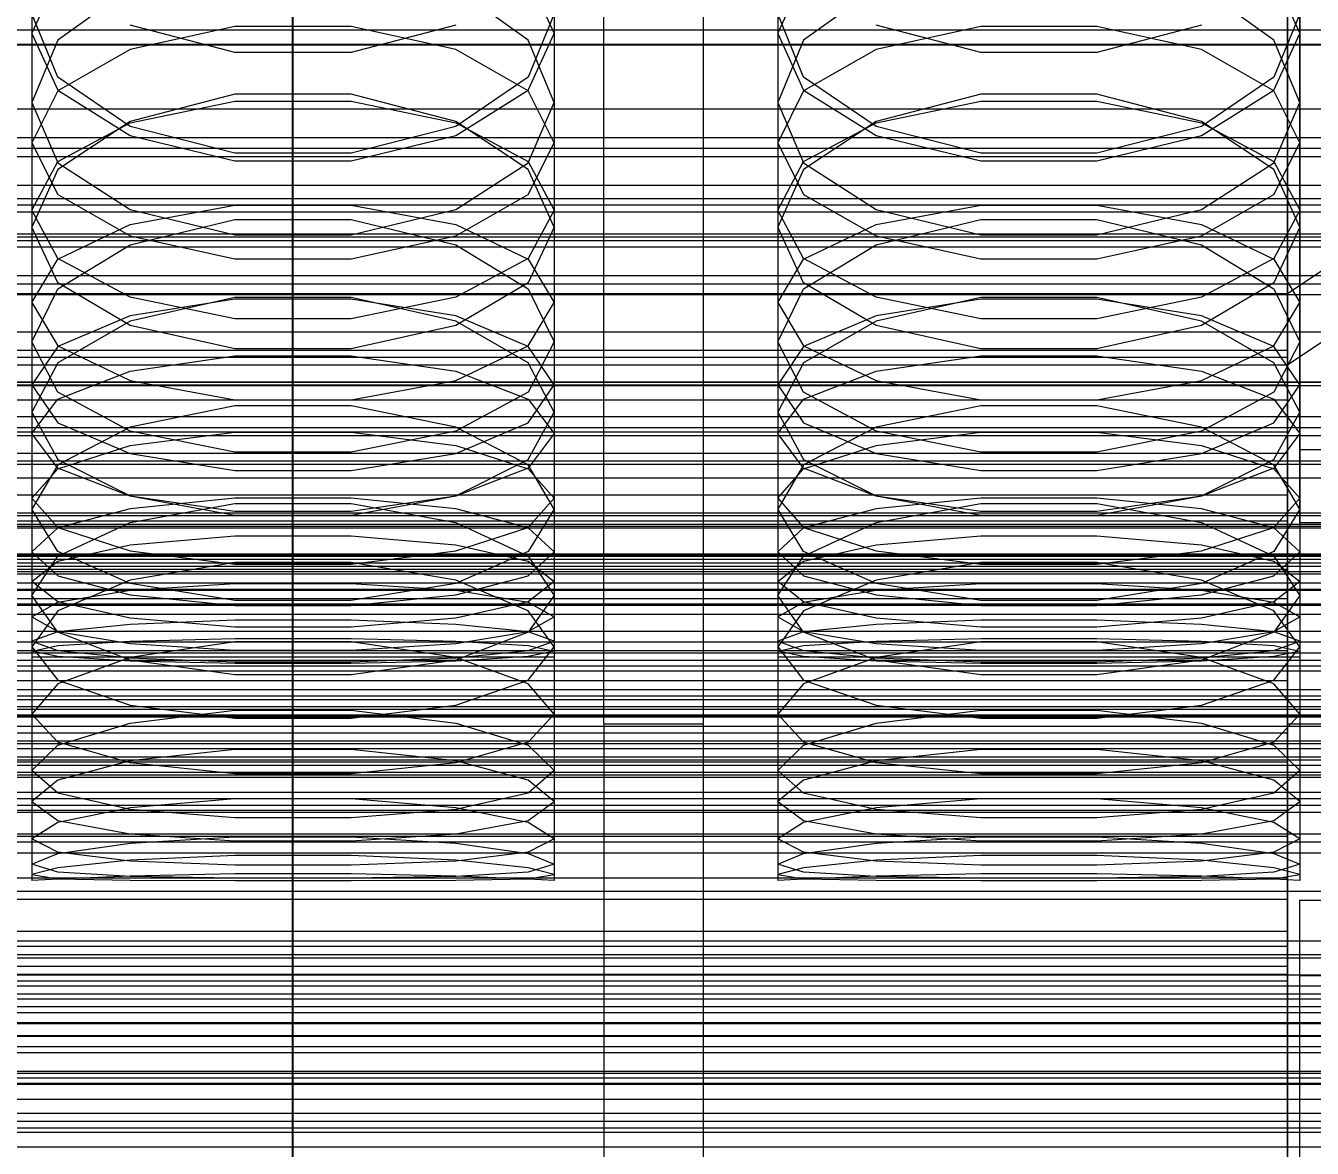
# Model space of a CAD drawing. Header units: millimetres. Extents: x -1970 to 59977, y -65068 to 6837.
# Drawn here: x 28.5 to 132, y -34688.8 to -34598.5 of the extents above; entities that cross this region are included whole.
import ezdxf

# ---------------------------------------------------------------- set-up
doc = ezdxf.new("R2010")
doc.units = ezdxf.units.MM
for name, color, linetype, lineweight in [('COTAS_O', 1, 'Continuous', 0), ('COTAS_P', 1, 'Continuous', 0), ('frontal_briquetadora', 7, 'Continuous', 0), ('frontal_C01', 7, 'Continuous', 0), ('frontal_C02', 7, 'Continuous', 0), ('frontal_C03', 7, 'Continuous', 0), ('frontal_C05-C03', 7, 'Continuous', 0), ('frontal_mezcladora', 7, 'Continuous', 0), ('frontal_secador', 7, 'Continuous', 0)]:
    doc.layers.add(name, color=color, linetype=linetype, lineweight=lineweight)
doc.dimstyles.new('R19_100', dxfattribs={"dimtxt": 250, "dimasz": 150, "dimexe": 150, "dimexo": 80, "dimgap": 100, "dimtad": 1, "dimtih": 1, "dimtoh": 1, "dimdsep": 46, "dimcen": 0.09, "dimadec": 0, "dimazin": 0, "dimtfac": 1, "dimtdec": 4, "dimtofl": 0, "dimtmove": 0, "dimatfit": 3, "dimfxl": 1, "dimtolj": 1, "dimtzin": 0, "dimarcsym": 0})

# ---------------------------------------------------------------- blocks, each defined once
blk = doc.blocks.new('*D37')
at = {"layer": 'COTAS_P', "color": 0, "lineweight": -2, "transparency": 16777216}
for p, q in [((-1750, -35420), (-1750, -34450)), ((2600, -35420), (2600, -34450)), ((-1600, -34600), (2450, -34600))]:
    blk.add_line(p, q, dxfattribs=at)
at = {"layer": 'COTAS_P', "color": 0, "transparency": 16777216}
for points in [[(-1600, -34575), (-1600, -34625), (-1750, -34600)], [(2450, -34575), (2450, -34625), (2600, -34600)]]:
    blk.add_solid(points, dxfattribs=at)
at = {"layer": 'Defpoints', "color": 0, "transparency": 16777216}
for p in [(2600, -34600), (-1750, -35500), (2600, -35500)]:
    blk.add_point(p, dxfattribs=at)
blk = doc.blocks.new('*D42')
at = {"layer": 'COTAS_O', "color": 0, "lineweight": -2, "transparency": 16777216}
for p, q in [((-570, -33700), (200, -33700)), ((50, -34750), (50, -33850)), ((-570, -34900), (200, -34900))]:
    blk.add_line(p, q, dxfattribs=at)
at = {"layer": 'COTAS_O', "color": 0, "transparency": 16777216}
for points in [[(25, -33850), (75, -33850), (50, -33700)], [(25, -34750), (75, -34750), (50, -34900)]]:
    blk.add_solid(points, dxfattribs=at)
at = {"layer": 'Defpoints', "color": 0, "transparency": 16777216}
for p in [(-650, -33700), (50, -33700), (-650, -34900)]:
    blk.add_point(p, dxfattribs=at)
blk = doc.blocks.new('*D43')
at = {"layer": 'COTAS_O', "color": 0, "lineweight": -2, "transparency": 16777216}
for p, q in [((-650, -34820), (-650, -34050)), ((650, -34820), (650, -34050)), ((-500, -34200), (500, -34200))]:
    blk.add_line(p, q, dxfattribs=at)
at = {"layer": 'COTAS_O', "color": 0, "transparency": 16777216}
for points in [[(-500, -34175), (-500, -34225), (-650, -34200)], [(500, -34175), (500, -34225), (650, -34200)]]:
    blk.add_solid(points, dxfattribs=at)
at = {"layer": 'Defpoints', "color": 0, "transparency": 16777216}
for p in [(650, -34200), (-650, -34900), (650, -34900)]:
    blk.add_point(p, dxfattribs=at)

msp = doc.modelspace()

# ---------------------------------------------------------------- linework, layer by layer
at = {"layer": 'frontal_briquetadora'}
for p, q in [((29, -34589.538), (29, -34604.666)), ((71, -34589.538), (71, -34604.666)), ((89, -34589.538), (89, -34604.666)), ((131, -34589.538), (131, -34604.666)), ((29, -34599.11), (31.08, -34594.554)), ((68.92, -34594.554), (71, -34599.11)), ((89, -34599.11), (91.08, -34594.554)), ((128.92, -34594.554), (131, -34599.11)), ((36.906, -34595.48), (31.08, -34599.639)), ((68.92, -34599.639), (63.094, -34595.48)), ((96.906, -34595.48), (91.08, -34599.639)), ((128.92, -34599.639), (123.094, -34595.48)), ((31.08, -34602.634), (29, -34597.535)), ((71, -34597.535), (68.92, -34602.634)), ((91.08, -34602.634), (89, -34597.535)), ((131, -34597.535), (128.92, -34602.634)), ((45.327, -34600.632), (36.907, -34598.435)), ((45.327, -34598.547), (36.907, -34600.4)), ((54.673, -34598.547), (45.327, -34598.547)), ((63.093, -34598.435), (54.673, -34600.632)), ((63.093, -34600.4), (54.673, -34598.547)), ((105.327, -34600.632), (96.907, -34598.435)), ((105.327, -34598.547), (96.907, -34600.4)), ((114.673, -34598.547), (105.327, -34598.547)), ((123.093, -34598.435), (114.673, -34600.632)), ((123.093, -34600.4), (114.673, -34598.547)), ((29, -34599.11), (29, -34614.698)), ((29, -34599.11), (31.08, -34603.666)), ((31.08, -34599.639), (29, -34604.666)), ((68.92, -34603.666), (71, -34599.11)), ((71, -34604.666), (68.92, -34599.639)), ((71, -34599.11), (71, -34614.698)), ((89, -34599.11), (89, -34614.698)), ((89, -34599.11), (91.08, -34603.666)), ((91.08, -34599.639), (89, -34604.666)), ((128.92, -34603.666), (131, -34599.11)), ((131, -34604.666), (128.92, -34599.639)), ((131, -34599.11), (131, -34614.698)), ((36.907, -34600.4), (31.08, -34603.738)), ((54.673, -34600.632), (45.327, -34600.632)), ((68.92, -34603.738), (63.093, -34600.4)), ((96.907, -34600.4), (91.08, -34603.738)), ((114.673, -34600.632), (105.327, -34600.632)), ((128.92, -34603.738), (123.093, -34600.4)), ((36.906, -34606.596), (31.08, -34602.634)), ((68.92, -34602.634), (63.094, -34606.596)), ((96.906, -34606.596), (91.08, -34602.634)), ((128.92, -34602.634), (123.094, -34606.596)), ((31.08, -34603.738), (29, -34607.901)), ((31.08, -34603.666), (36.907, -34607.319)), ((45.326, -34603.999), (36.906, -34606.192)), ((54.674, -34603.999), (45.326, -34603.999)), ((63.094, -34606.192), (54.674, -34603.999)), ((63.093, -34607.319), (68.92, -34603.666)), ((71, -34607.901), (68.92, -34603.738)), ((91.08, -34603.738), (89, -34607.901)), ((91.08, -34603.666), (96.907, -34607.319)), ((105.326, -34603.999), (96.906, -34606.192)), ((114.674, -34603.999), (105.326, -34603.999)), ((123.094, -34606.192), (114.674, -34603.999)), ((123.093, -34607.319), (128.92, -34603.666)), ((131, -34607.901), (128.92, -34603.738)), ((29, -34604.666), (31.08, -34609.515)), ((36.907, -34606.298), (45.327, -34604.564)), ((45.327, -34604.564), (54.673, -34604.564)), ((54.673, -34604.564), (63.093, -34606.298)), ((68.92, -34609.515), (71, -34604.666)), ((89, -34604.666), (91.08, -34609.515)), ((96.907, -34606.298), (105.327, -34604.564)), ((105.327, -34604.564), (114.673, -34604.564)), ((114.673, -34604.564), (123.093, -34606.298)), ((128.92, -34609.515), (131, -34604.666)), ((36.906, -34606.192), (31.08, -34610.051)), ((68.92, -34610.051), (63.094, -34606.192)), ((96.906, -34606.192), (91.08, -34610.051)), ((128.92, -34610.051), (123.094, -34606.192)), ((31.08, -34609.422), (36.907, -34606.298)), ((45.326, -34608.746), (36.906, -34606.596)), ((63.094, -34606.596), (54.674, -34608.746)), ((63.093, -34606.298), (68.92, -34609.422)), ((91.08, -34609.422), (96.907, -34606.298)), ((105.326, -34608.746), (96.906, -34606.596)), ((123.094, -34606.596), (114.674, -34608.746)), ((123.093, -34606.298), (128.92, -34609.422)), ((29, -34607.901), (29, -34623.913)), ((29, -34607.901), (31.08, -34612.065)), ((36.907, -34607.319), (45.327, -34609.347)), ((54.673, -34609.347), (63.093, -34607.319)), ((68.92, -34612.065), (71, -34607.901)), ((71, -34607.901), (71, -34623.913)), ((89, -34607.901), (89, -34623.913)), ((89, -34607.901), (91.08, -34612.065)), ((96.907, -34607.319), (105.327, -34609.347)), ((114.673, -34609.347), (123.093, -34607.319)), ((128.92, -34612.065), (131, -34607.901)), ((131, -34607.901), (131, -34623.913)), ((54.674, -34608.746), (45.326, -34608.746)), ((45.327, -34609.347), (54.673, -34609.347)), ((114.674, -34608.746), (105.326, -34608.746)), ((105.327, -34609.347), (114.673, -34609.347)), ((29, -34613.318), (31.08, -34609.422)), ((31.08, -34610.051), (29, -34614.698)), ((31.08, -34609.515), (36.906, -34613.274)), ((63.094, -34613.274), (68.92, -34609.515)), ((68.92, -34609.422), (71, -34613.318)), ((71, -34614.698), (68.92, -34610.051)), ((89, -34613.318), (91.08, -34609.422)), ((91.08, -34610.051), (89, -34614.698)), ((91.08, -34609.515), (96.906, -34613.274)), ((123.094, -34613.274), (128.92, -34609.515)), ((128.92, -34609.422), (131, -34613.318)), ((131, -34614.698), (128.92, -34610.051)), ((31.08, -34612.065), (36.907, -34615.403)), ((63.093, -34615.403), (68.92, -34612.065)), ((91.08, -34612.065), (96.907, -34615.403)), ((123.093, -34615.403), (128.92, -34612.065)), ((29, -34613.318), (29, -34629.59)), ((31.08, -34617.214), (29, -34613.318)), ((36.906, -34613.274), (45.326, -34615.311)), ((36.907, -34614.479), (45.327, -34612.927)), ((45.327, -34612.927), (54.673, -34612.927)), ((54.673, -34612.927), (63.093, -34614.479)), ((54.674, -34615.311), (63.094, -34613.274)), ((71, -34613.318), (68.92, -34617.214)), ((71, -34613.318), (71, -34629.59)), ((89, -34613.318), (89, -34629.59)), ((91.08, -34617.214), (89, -34613.318)), ((96.906, -34613.274), (105.326, -34615.311)), ((96.907, -34614.479), (105.327, -34612.927)), ((105.327, -34612.927), (114.673, -34612.927)), ((114.673, -34612.927), (123.093, -34614.479)), ((114.674, -34615.311), (123.094, -34613.274)), ((131, -34613.318), (128.92, -34617.214)), ((131, -34613.318), (131, -34629.59)), ((31.08, -34617.275), (36.907, -34614.479)), ((36.906, -34616.105), (45.326, -34614.083)), ((45.326, -34614.083), (54.674, -34614.083)), ((54.674, -34614.083), (63.094, -34616.105)), ((63.093, -34614.479), (68.92, -34617.275)), ((91.08, -34617.275), (96.907, -34614.479)), ((96.906, -34616.105), (105.326, -34614.083)), ((105.326, -34614.083), (114.674, -34614.083)), ((114.674, -34614.083), (123.094, -34616.105)), ((123.093, -34614.479), (128.92, -34617.275)), ((31.08, -34619.163), (29, -34614.698)), ((36.907, -34615.403), (45.327, -34617.256)), ((45.326, -34615.311), (54.674, -34615.311)), ((54.673, -34617.256), (63.093, -34615.403)), ((71, -34614.698), (68.92, -34619.163)), ((91.08, -34619.163), (89, -34614.698)), ((96.907, -34615.403), (105.327, -34617.256)), ((105.326, -34615.311), (114.674, -34615.311)), ((114.673, -34617.256), (123.093, -34615.403)), ((131, -34614.698), (128.92, -34619.163)), ((31.08, -34619.655), (36.906, -34616.105)), ((63.094, -34616.105), (68.92, -34619.655)), ((91.08, -34619.655), (96.906, -34616.105)), ((123.094, -34616.105), (128.92, -34619.655)), ((29, -34620.762), (31.08, -34617.275)), ((36.907, -34620.338), (31.08, -34617.214)), ((45.327, -34617.256), (54.673, -34617.256)), ((68.92, -34617.214), (63.093, -34620.338)), ((68.92, -34617.275), (71, -34620.762)), ((89, -34620.762), (91.08, -34617.275)), ((96.907, -34620.338), (91.08, -34617.214)), ((105.327, -34617.256), (114.673, -34617.256)), ((128.92, -34617.214), (123.093, -34620.338)), ((128.92, -34617.275), (131, -34620.762)), ((29, -34623.913), (31.08, -34619.655)), ((36.906, -34622.61), (31.08, -34619.163)), ((68.92, -34619.163), (63.094, -34622.61)), ((68.92, -34619.655), (71, -34623.913)), ((89, -34623.913), (91.08, -34619.655)), ((96.906, -34622.61), (91.08, -34619.163)), ((128.92, -34619.163), (123.094, -34622.61)), ((128.92, -34619.655), (131, -34623.913)), ((45.326, -34620.353), (36.906, -34622.259)), ((45.327, -34622.072), (36.907, -34620.338)), ((45.327, -34620.476), (36.907, -34621.842)), ((54.674, -34620.353), (45.326, -34620.353)), ((54.673, -34620.476), (45.327, -34620.476)), ((63.093, -34620.338), (54.673, -34622.072)), ((63.093, -34621.842), (54.673, -34620.476)), ((63.094, -34622.259), (54.674, -34620.353)), ((105.326, -34620.353), (96.906, -34622.259)), ((105.327, -34622.072), (96.907, -34620.338)), ((105.327, -34620.476), (96.907, -34621.842)), ((114.674, -34620.353), (105.326, -34620.353)), ((114.673, -34620.476), (105.327, -34620.476)), ((123.093, -34620.338), (114.673, -34622.072)), ((123.093, -34621.842), (114.673, -34620.476)), ((123.094, -34622.259), (114.674, -34620.353)), ((29, -34620.762), (29, -34637.392)), ((29, -34620.762), (31.08, -34624.249)), ((68.92, -34624.249), (71, -34620.762)), ((71, -34620.762), (71, -34637.392)), ((89, -34620.762), (89, -34637.392)), ((89, -34620.762), (91.08, -34624.249)), ((128.92, -34624.249), (131, -34620.762)), ((131, -34620.762), (131, -34637.392)), ((36.907, -34621.842), (31.08, -34624.303)), ((36.906, -34622.259), (31.08, -34625.598)), ((45.326, -34624.472), (36.906, -34622.61)), ((54.673, -34622.072), (45.327, -34622.072)), ((63.094, -34622.61), (54.674, -34624.472)), ((68.92, -34624.303), (63.093, -34621.842)), ((68.92, -34625.598), (63.094, -34622.259)), ((96.907, -34621.842), (91.08, -34624.303)), ((96.906, -34622.259), (91.08, -34625.598)), ((105.326, -34624.472), (96.906, -34622.61)), ((114.673, -34622.072), (105.327, -34622.072)), ((123.094, -34622.61), (114.674, -34624.472)), ((128.92, -34624.303), (123.093, -34621.842)), ((128.92, -34625.598), (123.094, -34622.259)), ((31.08, -34627.982), (29, -34623.913)), ((31.08, -34624.303), (29, -34627.373)), ((31.08, -34624.249), (36.907, -34627.045)), ((54.674, -34624.472), (45.326, -34624.472)), ((63.093, -34627.045), (68.92, -34624.249)), ((71, -34623.913), (68.92, -34627.982)), ((71, -34627.373), (68.92, -34624.303)), ((91.08, -34627.982), (89, -34623.913)), ((91.08, -34624.303), (89, -34627.373)), ((91.08, -34624.249), (96.907, -34627.045)), ((114.674, -34624.472), (105.326, -34624.472)), ((123.093, -34627.045), (128.92, -34624.249)), ((131, -34623.913), (128.92, -34627.982)), ((131, -34627.373), (128.92, -34624.303)), ((31.08, -34625.598), (29, -34629.59)), ((36.907, -34626.287), (45.327, -34625.047)), ((45.327, -34625.047), (54.673, -34625.047)), ((54.673, -34625.047), (63.093, -34626.287)), ((71, -34629.59), (68.92, -34625.598)), ((91.08, -34625.598), (89, -34629.59)), ((96.907, -34626.287), (105.327, -34625.047)), ((105.327, -34625.047), (114.673, -34625.047)), ((114.673, -34625.047), (123.093, -34626.287)), ((131, -34629.59), (128.92, -34625.598)), ((31.08, -34628.522), (36.907, -34626.287)), ((63.093, -34626.287), (68.92, -34628.522)), ((91.08, -34628.522), (96.907, -34626.287)), ((123.093, -34626.287), (128.92, -34628.522)), ((29, -34627.373), (29, -34644.321)), ((29, -34627.373), (31.08, -34630.442)), ((36.906, -34631.109), (31.08, -34627.982)), ((36.907, -34627.045), (45.327, -34628.597)), ((54.673, -34628.597), (63.093, -34627.045)), ((68.92, -34627.982), (63.094, -34631.109)), ((68.92, -34630.442), (71, -34627.373)), ((71, -34627.373), (71, -34644.321)), ((89, -34627.373), (89, -34644.321)), ((89, -34627.373), (91.08, -34630.442)), ((96.906, -34631.109), (91.08, -34627.982)), ((96.907, -34627.045), (105.327, -34628.597)), ((114.673, -34628.597), (123.093, -34627.045)), ((128.92, -34627.982), (123.094, -34631.109)), ((128.92, -34630.442), (131, -34627.373)), ((131, -34627.373), (131, -34644.321)), ((29, -34631.309), (31.08, -34628.522)), ((45.327, -34628.597), (54.673, -34628.597)), ((68.92, -34628.522), (71, -34631.309)), ((89, -34631.309), (91.08, -34628.522)), ((105.327, -34628.597), (114.673, -34628.597)), ((128.92, -34628.522), (131, -34631.309)), ((29, -34629.59), (31.08, -34633.39)), ((45.326, -34629.063), (36.906, -34630.791)), ((54.674, -34629.063), (45.326, -34629.063)), ((63.094, -34630.791), (54.674, -34629.063)), ((68.92, -34633.39), (71, -34629.59)), ((89, -34629.59), (91.08, -34633.39)), ((105.326, -34629.063), (96.906, -34630.791)), ((114.674, -34629.063), (105.326, -34629.063)), ((123.094, -34630.791), (114.674, -34629.063)), ((128.92, -34633.39), (131, -34629.59)), ((31.08, -34630.442), (36.907, -34632.904)), ((36.906, -34630.791), (31.08, -34633.807)), ((63.093, -34632.904), (68.92, -34630.442)), ((68.92, -34633.807), (63.094, -34630.791)), ((91.08, -34630.442), (96.907, -34632.904)), ((96.906, -34630.791), (91.08, -34633.807)), ((123.093, -34632.904), (128.92, -34630.442)), ((128.92, -34633.807), (123.094, -34630.791)), ((29, -34631.309), (29, -34648.447)), ((31.08, -34634.097), (29, -34631.309)), ((45.326, -34632.791), (36.906, -34631.109)), ((36.907, -34632.248), (45.327, -34631.199)), ((45.327, -34631.199), (54.673, -34631.199)), ((54.673, -34631.199), (63.093, -34632.248)), ((63.094, -34631.109), (54.674, -34632.791)), ((71, -34631.309), (68.92, -34634.097)), ((71, -34631.309), (71, -34648.447)), ((89, -34631.309), (89, -34648.447)), ((91.08, -34634.097), (89, -34631.309)), ((105.326, -34632.791), (96.906, -34631.109)), ((96.907, -34632.248), (105.327, -34631.199)), ((105.327, -34631.199), (114.673, -34631.199)), ((114.673, -34631.199), (123.093, -34632.248)), ((123.094, -34631.109), (114.674, -34632.791)), ((131, -34631.309), (128.92, -34634.097)), ((131, -34631.309), (131, -34648.447)), ((31.08, -34634.139), (36.907, -34632.248)), ((36.907, -34632.904), (45.327, -34634.27)), ((54.674, -34632.791), (45.326, -34632.791)), ((54.673, -34634.27), (63.093, -34632.904)), ((63.093, -34632.248), (68.92, -34634.139)), ((91.08, -34634.139), (96.907, -34632.248)), ((96.907, -34632.904), (105.327, -34634.27)), ((114.674, -34632.791), (105.326, -34632.791)), ((114.673, -34634.27), (123.093, -34632.904)), ((123.093, -34632.248), (128.92, -34634.139)), ((31.08, -34633.807), (29, -34637.392)), ((29, -34636.498), (31.08, -34634.139)), ((31.08, -34633.39), (36.906, -34636.299)), ((36.907, -34636.332), (31.08, -34634.097)), ((68.92, -34634.097), (63.093, -34636.332)), ((63.094, -34636.299), (68.92, -34633.39)), ((71, -34637.392), (68.92, -34633.807)), ((68.92, -34634.139), (71, -34636.498)), ((91.08, -34633.807), (89, -34637.392)), ((89, -34636.498), (91.08, -34634.139)), ((91.08, -34633.39), (96.906, -34636.299)), ((96.907, -34636.332), (91.08, -34634.097)), ((128.92, -34634.097), (123.093, -34636.332)), ((123.094, -34636.299), (128.92, -34633.39)), ((131, -34637.392), (128.92, -34633.807)), ((128.92, -34634.139), (131, -34636.498)), ((45.327, -34634.27), (54.673, -34634.27)), ((105.327, -34634.27), (114.673, -34634.27)), ((29, -34636.498), (29, -34653.884)), ((29, -34636.498), (31.08, -34638.856)), ((36.906, -34636.299), (45.326, -34637.86)), ((36.906, -34638.466), (45.326, -34636.92)), ((45.327, -34637.572), (36.907, -34636.332)), ((45.327, -34636.493), (36.907, -34637.349)), ((45.326, -34636.92), (54.674, -34636.92)), ((54.673, -34636.493), (45.327, -34636.493)), ((63.093, -34636.332), (54.673, -34637.572)), ((63.093, -34637.349), (54.673, -34636.493)), ((54.674, -34637.86), (63.094, -34636.299)), ((54.674, -34636.92), (63.094, -34638.466)), ((68.92, -34638.856), (71, -34636.498)), ((71, -34636.498), (71, -34653.884)), ((89, -34636.498), (89, -34653.884)), ((89, -34636.498), (91.08, -34638.856)), ((96.906, -34636.299), (105.326, -34637.86)), ((96.906, -34638.466), (105.326, -34636.92)), ((105.327, -34637.572), (96.907, -34636.332)), ((105.327, -34636.493), (96.907, -34637.349)), ((105.326, -34636.92), (114.674, -34636.92)), ((114.673, -34636.493), (105.327, -34636.493)), ((123.093, -34636.332), (114.673, -34637.572)), ((123.093, -34637.349), (114.673, -34636.493)), ((114.674, -34637.86), (123.094, -34636.299)), ((114.674, -34636.92), (123.094, -34638.466)), ((128.92, -34638.856), (131, -34636.498)), ((131, -34636.498), (131, -34653.884)), ((31.08, -34640.781), (29, -34637.392)), ((36.907, -34637.349), (31.08, -34638.892)), ((45.326, -34637.86), (54.674, -34637.86)), ((54.673, -34637.572), (45.327, -34637.572)), ((68.92, -34638.892), (63.093, -34637.349)), ((71, -34637.392), (68.92, -34640.781)), ((91.08, -34640.781), (89, -34637.392)), ((96.907, -34637.349), (91.08, -34638.892)), ((105.326, -34637.86), (114.674, -34637.86)), ((114.673, -34637.572), (105.327, -34637.572)), ((128.92, -34638.892), (123.093, -34637.349)), ((131, -34637.392), (128.92, -34640.781)), ((31.08, -34638.892), (29, -34640.815)), ((31.08, -34641.151), (36.906, -34638.466)), ((31.08, -34638.856), (36.907, -34640.747)), ((63.093, -34640.747), (68.92, -34638.856)), ((63.094, -34638.466), (68.92, -34641.151)), ((71, -34640.815), (68.92, -34638.892)), ((91.08, -34638.892), (89, -34640.815)), ((91.08, -34641.151), (96.906, -34638.466)), ((91.08, -34638.856), (96.907, -34640.747)), ((123.093, -34640.747), (128.92, -34638.856)), ((123.094, -34638.466), (128.92, -34641.151)), ((131, -34640.815), (128.92, -34638.892)), ((31.08, -34641.573), (36.907, -34640.265)), ((36.907, -34640.265), (45.327, -34639.539)), ((45.327, -34639.539), (54.673, -34639.539)), ((54.673, -34639.539), (63.093, -34640.265)), ((63.093, -34640.265), (68.92, -34641.573)), ((91.08, -34641.573), (96.907, -34640.265)), ((96.907, -34640.265), (105.327, -34639.539)), ((105.327, -34639.539), (114.673, -34639.539)), ((114.673, -34639.539), (123.093, -34640.265)), ((123.093, -34640.265), (128.92, -34641.573)), ((29, -34640.815), (29, -34658.409)), ((29, -34640.815), (31.08, -34642.739)), ((29, -34644.321), (31.08, -34641.151)), ((36.906, -34643.357), (31.08, -34640.781)), ((36.907, -34640.747), (45.327, -34641.797)), ((54.673, -34641.797), (63.093, -34640.747)), ((68.92, -34640.781), (63.094, -34643.357)), ((68.92, -34642.739), (71, -34640.815)), ((68.92, -34641.151), (71, -34644.321)), ((71, -34640.815), (71, -34658.409)), ((89, -34640.815), (89, -34658.409)), ((89, -34640.815), (91.08, -34642.739)), ((89, -34644.321), (91.08, -34641.151)), ((96.906, -34643.357), (91.08, -34640.781)), ((96.907, -34640.747), (105.327, -34641.797)), ((114.673, -34641.797), (123.093, -34640.747)), ((128.92, -34640.781), (123.094, -34643.357)), ((128.92, -34642.739), (131, -34640.815)), ((128.92, -34641.151), (131, -34644.321)), ((131, -34640.815), (131, -34658.409)), ((29, -34643.204), (31.08, -34641.573)), ((45.326, -34641.675), (36.906, -34643.097)), ((54.674, -34641.675), (45.326, -34641.675)), ((45.327, -34641.797), (54.673, -34641.797)), ((63.094, -34643.097), (54.674, -34641.675)), ((68.92, -34641.573), (71, -34643.204)), ((89, -34643.204), (91.08, -34641.573)), ((105.326, -34641.675), (96.906, -34643.097)), ((114.674, -34641.675), (105.326, -34641.675)), ((105.327, -34641.797), (114.673, -34641.797)), ((123.094, -34643.097), (114.674, -34641.675)), ((128.92, -34641.573), (131, -34643.204)), ((29, -34643.204), (29, -34660.914)), ((31.08, -34644.835), (29, -34643.204)), ((31.08, -34642.739), (36.907, -34644.281)), ((36.906, -34643.097), (31.08, -34645.558)), ((45.326, -34644.733), (36.906, -34643.357)), ((36.907, -34643.905), (45.327, -34643.376)), ((45.327, -34643.376), (54.673, -34643.376)), ((54.673, -34643.376), (63.093, -34643.905)), ((63.094, -34643.357), (54.674, -34644.733)), ((63.093, -34644.281), (68.92, -34642.739)), ((68.92, -34645.558), (63.094, -34643.097)), ((71, -34643.204), (68.92, -34644.835)), ((71, -34643.204), (71, -34660.914)), ((89, -34643.204), (89, -34660.914)), ((91.08, -34644.835), (89, -34643.204)), ((91.08, -34642.739), (96.907, -34644.281)), ((96.906, -34643.097), (91.08, -34645.558)), ((105.326, -34644.733), (96.906, -34643.357)), ((96.907, -34643.905), (105.327, -34643.376)), ((105.327, -34643.376), (114.673, -34643.376)), ((114.673, -34643.376), (123.093, -34643.905)), ((123.094, -34643.357), (114.674, -34644.733)), ((123.093, -34644.281), (128.92, -34642.739)), ((128.92, -34645.558), (123.094, -34643.097)), ((131, -34643.204), (128.92, -34644.835)), ((131, -34643.204), (131, -34660.914)), ((31.08, -34647.291), (29, -34644.321)), ((31.08, -34644.859), (36.907, -34643.905)), ((36.907, -34644.281), (45.327, -34645.137)), ((54.673, -34645.137), (63.093, -34644.281)), ((63.093, -34643.905), (68.92, -34644.859)), ((71, -34644.321), (68.92, -34647.291)), ((91.08, -34647.291), (89, -34644.321)), ((91.08, -34644.859), (96.907, -34643.905)), ((96.907, -34644.281), (105.327, -34645.137)), ((114.673, -34645.137), (123.093, -34644.281)), ((123.093, -34643.905), (128.92, -34644.859)), ((131, -34644.321), (128.92, -34647.291)), ((29, -34646.048), (31.08, -34644.859)), ((31.08, -34645.558), (29, -34648.447)), ((36.907, -34646.144), (31.08, -34644.835)), ((54.674, -34644.733), (45.326, -34644.733)), ((45.327, -34645.137), (54.673, -34645.137)), ((68.92, -34644.835), (63.093, -34646.144)), ((68.92, -34644.859), (71, -34646.048)), ((71, -34648.447), (68.92, -34645.558)), ((89, -34646.048), (91.08, -34644.859)), ((91.08, -34645.558), (89, -34648.447)), ((96.907, -34646.144), (91.08, -34644.835)), ((114.674, -34644.733), (105.326, -34644.733)), ((105.327, -34645.137), (114.673, -34645.137)), ((128.92, -34644.835), (123.093, -34646.144)), ((128.92, -34644.859), (131, -34646.048)), ((131, -34648.447), (128.92, -34645.558)), ((29, -34646.048), (29, -34663.894)), ((29, -34646.048), (31.08, -34647.238)), ((45.327, -34646.869), (36.907, -34646.144)), ((45.327, -34646.325), (36.907, -34646.656)), ((54.673, -34646.325), (45.327, -34646.325)), ((63.093, -34646.144), (54.673, -34646.869)), ((63.093, -34646.656), (54.673, -34646.325)), ((68.92, -34647.238), (71, -34646.048)), ((71, -34646.048), (71, -34663.894)), ((89, -34646.048), (89, -34663.894)), ((89, -34646.048), (91.08, -34647.238)), ((105.327, -34646.869), (96.907, -34646.144)), ((105.327, -34646.325), (96.907, -34646.656)), ((114.673, -34646.325), (105.327, -34646.325)), ((123.093, -34646.144), (114.673, -34646.869)), ((123.093, -34646.656), (114.673, -34646.325)), ((128.92, -34647.238), (131, -34646.048)), ((131, -34646.048), (131, -34663.894)), ((31.08, -34647.254), (29, -34647.998)), ((36.907, -34646.656), (31.08, -34647.254)), ((31.08, -34647.238), (36.907, -34648.191)), ((36.906, -34649.528), (31.08, -34647.291)), ((54.673, -34646.869), (45.327, -34646.869)), ((68.92, -34647.254), (63.093, -34646.656)), ((63.093, -34648.191), (68.92, -34647.238)), ((68.92, -34647.291), (63.094, -34649.528)), ((71, -34647.998), (68.92, -34647.254)), ((91.08, -34647.254), (89, -34647.998)), ((96.907, -34646.656), (91.08, -34647.254)), ((91.08, -34647.238), (96.907, -34648.191)), ((96.906, -34649.528), (91.08, -34647.291)), ((114.673, -34646.869), (105.327, -34646.869)), ((128.92, -34647.254), (123.093, -34646.656)), ((123.093, -34648.191), (128.92, -34647.238)), ((128.92, -34647.291), (123.094, -34649.528)), ((131, -34647.998), (128.92, -34647.254)), ((29, -34647.998), (29, -34665.938)), ((29, -34647.998), (31.08, -34648.743)), ((29, -34648.799), (31.08, -34648.352)), ((29, -34648.447), (31.08, -34651.133)), ((31.08, -34648.352), (36.907, -34647.994)), ((45.326, -34648.069), (36.906, -34649.303)), ((36.907, -34647.994), (45.327, -34647.795)), ((36.907, -34648.191), (45.327, -34648.721)), ((54.674, -34648.069), (45.326, -34648.069)), ((45.327, -34647.795), (54.673, -34647.795)), ((54.673, -34647.795), (63.093, -34647.994)), ((54.673, -34648.721), (63.093, -34648.191)), ((63.094, -34649.303), (54.674, -34648.069)), ((63.093, -34647.994), (68.92, -34648.352)), ((68.92, -34648.743), (71, -34647.998)), ((68.92, -34648.352), (71, -34648.799)), ((68.92, -34651.133), (71, -34648.447)), ((71, -34647.998), (71, -34665.938)), ((89, -34647.998), (89, -34665.938)), ((89, -34647.998), (91.08, -34648.743)), ((89, -34648.799), (91.08, -34648.352)), ((89, -34648.447), (91.08, -34651.133)), ((91.08, -34648.352), (96.907, -34647.994)), ((105.326, -34648.069), (96.906, -34649.303)), ((96.907, -34647.994), (105.327, -34647.795)), ((96.907, -34648.191), (105.327, -34648.721)), ((114.674, -34648.069), (105.326, -34648.069)), ((105.327, -34647.795), (114.673, -34647.795)), ((114.673, -34647.795), (123.093, -34647.994)), ((114.673, -34648.721), (123.093, -34648.191)), ((123.094, -34649.303), (114.674, -34648.069)), ((123.093, -34647.994), (128.92, -34648.352)), ((128.92, -34648.743), (131, -34647.998)), ((128.92, -34648.352), (131, -34648.799)), ((128.92, -34651.133), (131, -34648.447)), ((131, -34647.998), (131, -34665.938)), ((29, -34648.799), (29, -34666.778)), ((31.08, -34649.246), (29, -34648.799)), ((29, -34649.25), (29, -34667.25)), ((29, -34649.25), (31.08, -34649.25)), ((31.08, -34648.743), (36.907, -34649.34)), ((36.907, -34649.605), (31.08, -34649.246)), ((31.08, -34649.25), (36.907, -34649.25)), ((36.906, -34649.303), (31.08, -34651.424)), ((45.326, -34650.715), (36.906, -34649.528)), ((36.907, -34649.25), (45.327, -34649.25)), ((36.907, -34649.34), (45.327, -34649.671)), ((45.327, -34649.804), (36.907, -34649.605)), ((45.327, -34648.721), (54.673, -34648.721)), ((45.327, -34649.25), (54.673, -34649.25)), ((45.327, -34649.671), (54.673, -34649.671)), ((54.673, -34649.25), (63.093, -34649.25)), ((54.673, -34649.671), (63.093, -34649.34)), ((63.093, -34649.605), (54.673, -34649.804)), ((63.094, -34649.528), (54.674, -34650.715)), ((63.093, -34649.34), (68.92, -34648.743)), ((68.92, -34649.246), (63.093, -34649.605)), ((63.093, -34649.25), (68.92, -34649.25)), ((68.92, -34651.424), (63.094, -34649.303)), ((71, -34648.799), (68.92, -34649.246)), ((68.92, -34649.25), (71, -34649.25)), ((71, -34648.799), (71, -34666.778)), ((71, -34649.25), (71, -34667.25)), ((89, -34648.799), (89, -34666.778)), ((91.08, -34649.246), (89, -34648.799)), ((89, -34649.25), (89, -34667.25)), ((89, -34649.25), (91.08, -34649.25)), ((91.08, -34648.743), (96.907, -34649.34)), ((96.907, -34649.605), (91.08, -34649.246)), ((91.08, -34649.25), (96.907, -34649.25)), ((96.906, -34649.303), (91.08, -34651.424)), ((105.326, -34650.715), (96.906, -34649.528)), ((96.907, -34649.25), (105.327, -34649.25)), ((96.907, -34649.34), (105.327, -34649.671)), ((105.327, -34649.804), (96.907, -34649.605)), ((105.327, -34648.721), (114.673, -34648.721)), ((105.327, -34649.25), (114.673, -34649.25)), ((105.327, -34649.671), (114.673, -34649.671)), ((114.673, -34649.25), (123.093, -34649.25)), ((114.673, -34649.671), (123.093, -34649.34)), ((123.093, -34649.605), (114.673, -34649.804)), ((123.094, -34649.528), (114.674, -34650.715)), ((123.093, -34649.34), (128.92, -34648.743)), ((128.92, -34649.246), (123.093, -34649.605)), ((123.093, -34649.25), (128.92, -34649.25)), ((128.92, -34651.424), (123.094, -34649.303)), ((131, -34648.799), (128.92, -34649.246)), ((128.92, -34649.25), (131, -34649.25)), ((131, -34648.799), (131, -34666.778)), ((131, -34649.25), (131, -34667.25)), ((54.674, -34650.715), (45.326, -34650.715)), ((54.673, -34649.804), (45.327, -34649.804)), ((114.674, -34650.715), (105.326, -34650.715)), ((114.673, -34649.804), (105.327, -34649.804)), ((31.08, -34651.424), (29, -34653.884)), ((31.08, -34651.133), (36.906, -34653.142)), ((63.094, -34653.142), (68.92, -34651.133)), ((71, -34653.884), (68.92, -34651.424)), ((91.08, -34651.424), (89, -34653.884)), ((91.08, -34651.133), (96.906, -34653.142)), ((123.094, -34653.142), (128.92, -34651.133)), ((131, -34653.884), (128.92, -34651.424)), ((36.906, -34653.142), (45.326, -34654.2)), ((36.906, -34654.607), (45.326, -34653.565)), ((45.326, -34653.565), (54.674, -34653.565)), ((54.674, -34654.2), (63.094, -34653.142)), ((54.674, -34653.565), (63.094, -34654.607)), ((96.906, -34653.142), (105.326, -34654.2)), ((96.906, -34654.607), (105.326, -34653.565)), ((105.326, -34653.565), (114.674, -34653.565)), ((114.674, -34654.2), (123.094, -34653.142)), ((114.674, -34653.565), (123.094, -34654.607)), ((31.08, -34656.141), (29, -34653.884)), ((31.08, -34656.382), (36.906, -34654.607)), ((45.326, -34654.2), (54.674, -34654.2)), ((63.094, -34654.607), (68.92, -34656.382)), ((71, -34653.884), (68.92, -34656.141)), ((91.08, -34656.141), (89, -34653.884)), ((91.08, -34656.382), (96.906, -34654.607)), ((105.326, -34654.2), (114.674, -34654.2)), ((123.094, -34654.607), (128.92, -34656.382)), ((131, -34653.884), (128.92, -34656.141)), ((29, -34658.409), (31.08, -34656.382)), ((36.906, -34657.802), (31.08, -34656.141)), ((45.326, -34656.722), (36.906, -34657.636)), ((54.674, -34656.723), (45.326, -34656.722)), ((63.094, -34657.636), (54.674, -34656.723)), ((68.92, -34656.141), (63.094, -34657.802)), ((68.92, -34656.382), (71, -34658.409)), ((89, -34658.409), (91.08, -34656.382)), ((96.906, -34657.802), (91.08, -34656.141)), ((105.326, -34656.722), (96.906, -34657.636)), ((114.674, -34656.723), (105.326, -34656.722)), ((123.094, -34657.636), (114.674, -34656.723)), ((128.92, -34656.141), (123.094, -34657.802)), ((128.92, -34656.382), (131, -34658.409)), ((36.906, -34657.636), (31.08, -34659.178)), ((45.326, -34658.667), (36.906, -34657.802)), ((63.094, -34657.802), (54.674, -34658.667)), ((68.92, -34659.178), (63.094, -34657.636)), ((96.906, -34657.636), (91.08, -34659.178)), ((105.326, -34658.667), (96.906, -34657.802)), ((123.094, -34657.802), (114.674, -34658.667)), ((128.92, -34659.178), (123.094, -34657.636)), ((31.08, -34660.23), (29, -34658.409)), ((54.674, -34658.667), (45.326, -34658.667)), ((71, -34658.409), (68.92, -34660.23)), ((91.08, -34660.23), (89, -34658.409)), ((114.674, -34658.667), (105.326, -34658.667)), ((131, -34658.409), (128.92, -34660.23)), ((31.08, -34659.178), (29, -34660.914)), ((71, -34660.914), (68.92, -34659.178)), ((91.08, -34659.178), (89, -34660.914)), ((131, -34660.914), (128.92, -34659.178)), ((29, -34660.914), (31.08, -34662.441)), ((36.906, -34661.54), (31.08, -34660.23)), ((45.326, -34660.692), (36.906, -34661.41)), ((54.674, -34660.692), (45.326, -34660.692)), ((63.094, -34661.41), (54.674, -34660.692)), ((68.92, -34660.23), (63.094, -34661.54)), ((68.92, -34662.441), (71, -34660.914)), ((89, -34660.914), (91.08, -34662.441)), ((96.906, -34661.54), (91.08, -34660.23)), ((105.326, -34660.692), (96.906, -34661.41)), ((114.674, -34660.692), (105.326, -34660.692)), ((123.094, -34661.41), (114.674, -34660.692)), ((128.92, -34660.23), (123.094, -34661.54)), ((128.92, -34662.441), (131, -34660.914)), ((36.906, -34661.41), (31.08, -34662.6)), ((45.326, -34662.209), (36.906, -34661.54)), ((63.094, -34661.54), (54.674, -34662.209)), ((68.92, -34662.6), (63.094, -34661.41)), ((96.906, -34661.41), (91.08, -34662.6)), ((105.326, -34662.209), (96.906, -34661.54)), ((123.094, -34661.54), (114.674, -34662.209)), ((128.92, -34662.6), (123.094, -34661.41)), ((31.08, -34662.6), (29, -34663.894)), ((31.08, -34662.441), (36.906, -34663.515)), ((54.674, -34662.209), (45.326, -34662.209)), ((63.094, -34663.515), (68.92, -34662.441)), ((71, -34663.894), (68.92, -34662.6)), ((91.08, -34662.6), (89, -34663.894)), ((91.08, -34662.441), (96.906, -34663.515)), ((114.674, -34662.209), (105.326, -34662.209)), ((123.094, -34663.515), (128.92, -34662.441)), ((131, -34663.894), (128.92, -34662.6)), ((31.08, -34664.979), (29, -34663.894)), ((36.906, -34663.515), (45.326, -34664.053)), ((36.906, -34664.254), (45.326, -34663.732)), ((45.326, -34663.732), (54.674, -34663.732)), ((45.326, -34664.053), (54.674, -34664.053)), ((54.674, -34664.053), (63.094, -34663.515)), ((54.674, -34663.732), (63.094, -34664.254)), ((71, -34663.894), (68.92, -34664.979)), ((91.08, -34664.979), (89, -34663.894)), ((96.906, -34663.515), (105.326, -34664.053)), ((96.906, -34664.254), (105.326, -34663.732)), ((105.326, -34663.732), (114.674, -34663.732)), ((105.326, -34664.053), (114.674, -34664.053)), ((114.674, -34664.053), (123.094, -34663.515)), ((114.674, -34663.732), (123.094, -34664.254)), ((131, -34663.894), (128.92, -34664.979)), ((29, -34665.938), (31.08, -34665.088)), ((31.08, -34665.088), (36.906, -34664.254)), ((36.906, -34665.696), (31.08, -34664.979)), ((45.326, -34665.239), (36.906, -34665.629)), ((54.674, -34665.239), (45.326, -34665.239)), ((63.094, -34665.629), (54.674, -34665.239)), ((63.094, -34664.254), (68.92, -34665.088)), ((68.92, -34664.979), (63.094, -34665.696)), ((68.92, -34665.088), (71, -34665.938)), ((89, -34665.938), (91.08, -34665.088)), ((91.08, -34665.088), (96.906, -34664.254)), ((96.906, -34665.696), (91.08, -34664.979)), ((105.326, -34665.239), (96.906, -34665.629)), ((114.674, -34665.239), (105.326, -34665.239)), ((123.094, -34665.629), (114.674, -34665.239)), ((123.094, -34664.254), (128.92, -34665.088)), ((128.92, -34664.979), (123.094, -34665.696)), ((128.92, -34665.088), (131, -34665.938)), ((31.08, -34666.577), (29, -34665.938)), ((31.08, -34666.225), (29, -34666.778)), ((36.906, -34665.629), (31.08, -34666.225)), ((45.326, -34666.036), (36.906, -34665.696)), ((54.674, -34666.036), (45.326, -34666.036)), ((63.094, -34665.696), (54.674, -34666.036)), ((68.92, -34666.225), (63.094, -34665.629)), ((71, -34665.938), (68.92, -34666.577)), ((71, -34666.778), (68.92, -34666.225)), ((91.08, -34666.577), (89, -34665.938)), ((91.08, -34666.225), (89, -34666.778)), ((96.906, -34665.629), (91.08, -34666.225)), ((105.326, -34666.036), (96.906, -34665.696)), ((114.674, -34666.036), (105.326, -34666.036)), ((123.094, -34665.696), (114.674, -34666.036)), ((128.92, -34666.225), (123.094, -34665.629)), ((131, -34665.938), (128.92, -34666.577)), ((131, -34666.778), (128.92, -34666.225)), ((29, -34666.778), (31.08, -34667.119)), ((31.08, -34667.144), (29, -34667.25)), ((36.906, -34666.937), (31.08, -34666.577)), ((36.906, -34666.906), (31.08, -34667.144)), ((31.08, -34667.119), (36.906, -34667.24)), ((45.326, -34666.715), (36.906, -34666.906)), ((45.326, -34667.078), (36.906, -34666.937)), ((36.906, -34667.24), (45.326, -34667.248)), ((54.674, -34666.715), (45.326, -34666.715)), ((54.674, -34667.078), (45.326, -34667.078)), ((45.326, -34667.248), (54.674, -34667.248)), ((63.094, -34666.906), (54.674, -34666.715)), ((63.094, -34666.937), (54.674, -34667.078)), ((54.674, -34667.248), (63.094, -34667.24)), ((68.92, -34666.577), (63.094, -34666.937)), ((68.92, -34667.144), (63.094, -34666.906)), ((63.094, -34667.24), (68.92, -34667.119)), ((68.92, -34667.119), (71, -34666.778)), ((71, -34667.25), (68.92, -34667.144)), ((89, -34666.778), (91.08, -34667.119)), ((91.08, -34667.144), (89, -34667.25)), ((96.906, -34666.937), (91.08, -34666.577)), ((96.906, -34666.906), (91.08, -34667.144)), ((91.08, -34667.119), (96.906, -34667.24)), ((105.326, -34666.715), (96.906, -34666.906)), ((105.326, -34667.078), (96.906, -34666.937)), ((96.906, -34667.24), (105.326, -34667.248)), ((114.674, -34666.715), (105.326, -34666.715)), ((114.674, -34667.078), (105.326, -34667.078)), ((105.326, -34667.248), (114.674, -34667.248)), ((123.094, -34666.906), (114.674, -34666.715)), ((123.094, -34666.937), (114.674, -34667.078)), ((114.674, -34667.248), (123.094, -34667.24)), ((128.92, -34666.577), (123.094, -34666.937)), ((128.92, -34667.144), (123.094, -34666.906)), ((123.094, -34667.24), (128.92, -34667.119)), ((128.92, -34667.119), (131, -34666.778)), ((131, -34667.25), (128.92, -34667.144))]:
    msp.add_line(p, q, dxfattribs=at)
at = {"layer": 'frontal_C01'}
for p, q in [((130, -34620.053), (130, -34323.357)), ((130, -34329.075), (130, -34625.771)), ((228.298, -34554.454), (130, -34620.053)), ((130, -34625.771), (228.298, -34560.172)), ((130, -34620.053), (0, -34620.053)), ((130, -34916.749), (130, -34620.053)), ((-130, -34624.595), (130, -34624.595)), ((130, -34625.147), (130, -34624.595)), ((130, -34624.595), (130, -34625.771)), ((-130, -34625.147), (130, -34625.147)), ((-130, -34625.771), (130, -34625.771)), ((0, -34625.771), (130, -34625.771)), ((130, -34627.391), (130, -34625.147)), ((130, -34625.771), (130, -34922.468)), ((130, -34625.771), (130, -34628.597)), ((-130, -34627.391), (130, -34627.391)), ((130, -34631.173), (130, -34627.391)), ((-130, -34628.597), (130, -34628.597)), ((130, -34628.597), (130, -34632.879)), ((-130, -34631.173), (130, -34631.173)), ((130, -34636.236), (130, -34631.173)), ((-130, -34632.879), (130, -34632.879)), ((130, -34632.879), (130, -34638.325)), ((-130, -34636.236), (130, -34636.236)), ((130, -34642.235), (130, -34636.236)), ((-130, -34638.325), (130, -34638.325)), ((130, -34638.325), (130, -34644.564)), ((-148, -34640.976), (148, -34640.976)), ((-148, -34641.172), (148, -34641.172)), ((-148, -34641.393), (148, -34641.393)), ((-148, -34641.967), (148, -34641.967)), ((-148, -34642.394), (148, -34642.394)), ((130, -34642.235), (-130, -34642.235)), ((130, -34648.761), (130, -34642.235)), ((-148, -34643.307), (148, -34643.307)), ((-148, -34643.912), (148, -34643.912)), ((-148, -34645.101), (148, -34645.101)), ((-130, -34644.564), (130, -34644.564)), ((130, -34644.564), (130, -34651.172)), ((-148, -34645.841), (148, -34645.841)), ((148, -34647.227), (-148, -34647.227)), ((-148, -34648.052), (148, -34648.052)), ((-148, -34649.539), (148, -34649.539)), ((-130, -34648.761), (130, -34648.761)), ((130, -34655.368), (130, -34648.761)), ((-148, -34650.393), (148, -34650.393)), ((-130, -34651.172), (130, -34651.172)), ((130, -34651.172), (130, -34657.697)), ((-148, -34651.88), (148, -34651.88)), ((-148, -34652.706), (148, -34652.706)), ((-148, -34654.091), (148, -34654.091)), ((-148, -34654.831), (148, -34654.831)), ((-130, -34655.368), (130, -34655.368)), ((130, -34661.608), (130, -34655.368)), ((-148, -34656.021), (148, -34656.021)), ((-148, -34656.625), (148, -34656.625)), ((-148, -34657.538), (148, -34657.538)), ((-148, -34657.965), (148, -34657.965)), ((-130, -34657.697), (130, -34657.697)), ((130, -34657.697), (130, -34663.696)), ((-148, -34658.539), (148, -34658.539)), ((-148, -34658.76), (148, -34658.76)), ((-148, -34658.956), (148, -34658.956)), ((-130, -34661.608), (130, -34661.608)), ((130, -34667.054), (130, -34661.608)), ((-130, -34663.696), (130, -34663.696)), ((130, -34663.696), (130, -34668.759)), ((-130, -34667.054), (130, -34667.054)), ((130, -34671.336), (130, -34667.054)), ((-130, -34668.759), (130, -34668.759)), ((130, -34668.759), (130, -34672.541)), ((131, -34674.919), (131, -34668.831)), ((131, -34668.831), (149, -34668.831)), ((131, -34714.173), (131, -34668.831)), ((-130, -34671.336), (130, -34671.336)), ((130, -34674.161), (130, -34671.336)), ((-130, -34672.541), (130, -34672.541)), ((130, -34672.541), (130, -34674.785)), ((-130, -34674.161), (130, -34674.161)), ((130, -34675.338), (130, -34674.161)), ((-130, -34674.785), (130, -34674.785)), ((-130, -34675.338), (130, -34675.338)), ((130, -34674.785), (130, -34675.338)), ((149, -34674.919), (131, -34674.919)), ((131, -34720.26), (131, -34674.919))]:
    msp.add_line(p, q, dxfattribs=at)
at = {"layer": 'frontal_C02'}
for p, q in [((130, -34822.796), (130, -34537.975)), ((130, -34543.716), (130, -34828.537)), ((131, -34632.601), (131, -34587.08)), ((131, -34638.447), (131, -34592.925)), ((-450, -34615.487), (450, -34615.487)), ((450, -34627.178), (-450, -34627.178)), ((-425, -34627.144), (425, -34627.144)), ((149, -34632.601), (131, -34632.601)), ((131, -34632.601), (131, -34638.447)), ((425, -34638.62), (-425, -34638.62)), ((131, -34638.447), (149, -34638.447)), ((425, -34641.991), (-425, -34641.991)), ((450, -34648.959), (-450, -34648.959)), ((-425, -34653.467), (425, -34653.467)), ((-450, -34660.649), (450, -34660.649))]:
    msp.add_line(p, q, dxfattribs=at)
at = {"layer": 'frontal_C03'}
for p, q in [((1250, -34607.499), (-1250, -34607.499)), ((1250, -34608.381), (-1250, -34608.381)), ((1250, -34609.034), (-1250, -34609.034)), ((1250, -34611.342), (-1250, -34611.342)), ((-1250, -34612.399), (1250, -34612.399)), ((1250, -34615.251), (-1250, -34615.251)), ((-1500, -34615.78), (1500, -34615.78)), ((1250, -34616.308), (-1250, -34616.308)), ((1250, -34618.616), (-1250, -34618.616)), ((1250, -34619.269), (-1250, -34619.269)), ((1250, -34620.151), (-1250, -34620.151)), ((1500, -34627.188), (-1500, -34627.188)), ((1500, -34627.473), (-1500, -34627.473)), ((1250, -34629.957), (-1250, -34629.957)), ((1250, -34630.838), (-1250, -34630.838)), ((1250, -34631.492), (-1250, -34631.492)), ((1250, -34633.799), (-1250, -34633.799)), ((-1250, -34634.856), (1250, -34634.856)), ((1250, -34637.709), (-1250, -34637.709)), ((-1500, -34638.882), (1500, -34638.882)), ((1250, -34638.766), (-1250, -34638.766)), ((1250, -34641.073), (-1250, -34641.073)), ((1250, -34641.727), (-1250, -34641.727)), ((1250, -34642.608), (-1250, -34642.608)), ((1250, -34652.415), (-1250, -34652.415)), ((1250, -34653.296), (-1250, -34653.296)), ((1250, -34653.949), (-1250, -34653.949)), ((1250, -34656.257), (-1250, -34656.257)), ((-1250, -34657.314), (1250, -34657.314)), ((1250, -34660.166), (-1250, -34660.166)), ((1250, -34661.224), (-1250, -34661.224)), ((1250, -34663.531), (-1250, -34663.531)), ((1250, -34664.184), (-1250, -34664.184)), ((1250, -34665.066), (-1250, -34665.066)), ((1250, -34674.872), (-1250, -34674.872)), ((1250, -34675.754), (-1250, -34675.754)), ((1250, -34676.407), (-1250, -34676.407)), ((-1250, -34676.77), (1250, -34676.77)), ((-1250, -34677.403), (1250, -34677.403)), ((-1250, -34677.867), (1250, -34677.867)), ((1250, -34678.714), (-1250, -34678.714)), ((-1250, -34679.722), (1250, -34679.722)), ((-1250, -34679.772), (1250, -34679.772)), ((-1250, -34680.619), (1250, -34680.619)), ((1250, -34682.624), (-1250, -34682.624)), ((-1250, -34683.571), (1250, -34683.571)), ((1250, -34683.681), (-1250, -34683.681)), ((-1250, -34684.838), (1250, -34684.838)), ((1250, -34685.989), (-1250, -34685.989)), ((1250, -34686.642), (-1250, -34686.642)), ((1250, -34687.523), (-1250, -34687.523)), ((-1250, -34688.686), (1250, -34688.686))]:
    msp.add_line(p, q, dxfattribs=at)
at = {"layer": 'frontal_C05-C03'}
for p, q in [((-250, -34678.77), (250, -34678.77)), ((250, -34682.77), (-250, -34682.77)), ((250, -34683.153), (-250, -34683.153)), ((-250, -34687.153), (250, -34687.153))]:
    msp.add_line(p, q, dxfattribs=at)
at = {"layer": 'frontal_mezcladora'}
for p, q in [((75, -34654.654), (75, -34590)), ((83, -34590), (83, -34654.654)), ((130, -34654.654), (130, -34590)), ((-315, -34600), (315, -34600)), ((-420, -34637.898), (240, -34637.898)), ((75, -34654.654), (75, -34709.466)), ((75, -34654.654), (83, -34654.654)), ((83, -34654.654), (83, -34709.466)), ((130, -34654.654), (130, -34709.466)), ((130, -34654.654), (138, -34654.654)), ((-420, -34681.107), (240, -34681.107))]:
    msp.add_line(p, q, dxfattribs=at)
at = {"layer": 'frontal_secador'}
for p, q in [((1360, -34598.859), (-1360, -34598.859)), ((1360, -34605.216), (-1360, -34605.216)), ((1360, -34613.5), (-1360, -34613.5)), ((1250, -34612.924), (-1250, -34612.924)), ((1360, -34623.147), (-1360, -34623.147)), ((-1360, -34633.5), (1360, -34633.5)), ((-1250, -34633.5), (1250, -34633.5)), ((1360, -34643.853), (-1360, -34643.853)), ((-1250, -34645), (1250, -34645)), ((-1400, -34650), (1400, -34650)), ((-1250, -34650), (1250, -34650)), ((1360, -34653.5), (-1360, -34653.5)), ((1250, -34654.076), (-1250, -34654.076)), ((1360, -34661.784), (-1360, -34661.784)), ((1360, -34668.141), (-1360, -34668.141)), ((1360, -34672.137), (-1360, -34672.137)), ((1360, -34673.5), (-1360, -34673.5)), ((1250, -34673.25), (-1250, -34673.25))]:
    msp.add_line(p, q, dxfattribs=at)

# ---------------------------------------------------------------- dimensions: what is measured, and where the dimension line sits
at = {"layer": 'COTAS_O'}
for p2, distance, picture, middle in [((-650, -33700), -700, '*D42', (50, -34300)), ((650, -34900), 700, '*D43', (0, -34200))]:
    dim = msp.add_aligned_dim(p1=(-650, -34900), p2=p2, distance=distance, text='<> O', dimstyle='R19_100', dxfattribs=at)
    dim.commit()
    dim.dimension.update_dxf_attribs({"geometry": picture, "text_midpoint": middle})
at = {"layer": 'COTAS_P'}
dim = msp.add_aligned_dim(p1=(-1750, -35500), p2=(2600, -35500), distance=900, text='<> P', dimstyle='R19_100', dxfattribs=at)
dim.commit()
dim.dimension.update_dxf_attribs({"geometry": '*D37', "text_midpoint": (425, -34600)})

doc.saveas('drawing.dxf')
